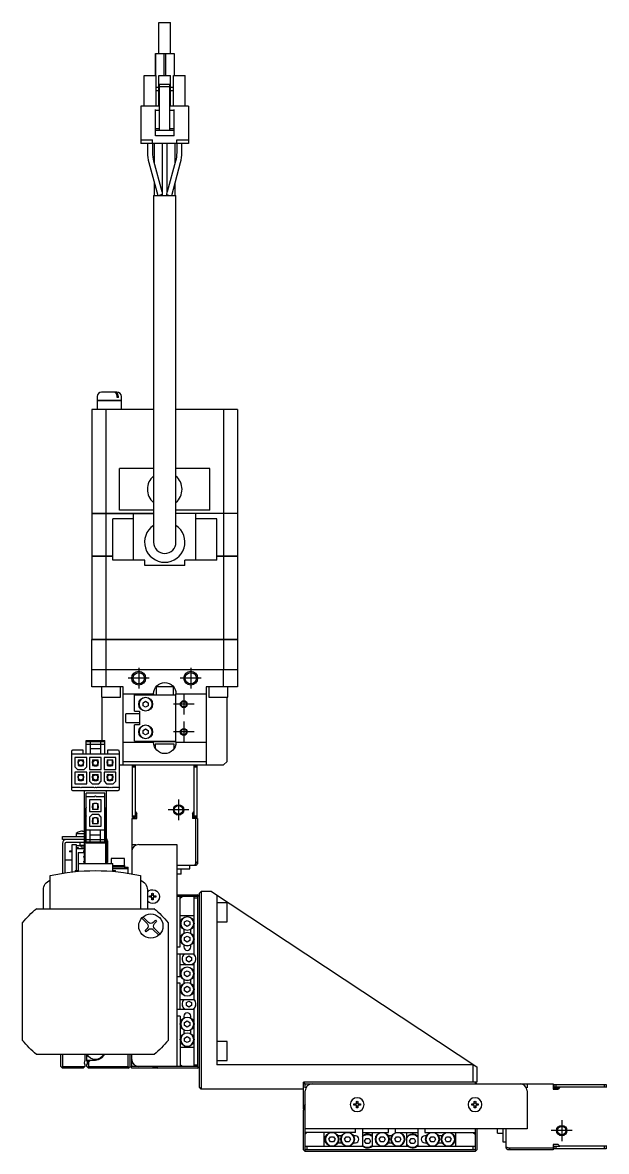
# Model space of a CAD drawing. Extents: x 0 to 1596, y -8 to 1260.
# Drawn here: x 0 to 168.4, y 478.6 to 804.2 of the extents above; entities that cross this region are included whole.
import ezdxf

# ---------------------------------------------------------------- set-up
doc = ezdxf.new("R2010")
doc.units = 0
doc.header["$LTSCALE"] = 0.5
doc.linetypes.add('CENTER', pattern=[50.8, 31.75, -6.35, 6.35, -6.35])
for name, color, linetype in [('MSM_CENTER', 1, 'CENTER'), ('MSM_CONTINUOUS', 7, 'CONTINUOUS'), ('MSM_NARROW', 5, 'CONTINUOUS')]:
    doc.layers.add(name, color=color, linetype=linetype)

msp = doc.modelspace()

# ---------------------------------------------------------------- linework, layer by layer
at = {"layer": 'MSM_CENTER'}
for p, q in [((33.5, 618.07), (33.5, 612.07)), ((48.5, 618.07), (48.5, 612.07)), ((36.5, 615.07), (30.5, 615.07)), ((51.5, 615.07), (45.5, 615.07)), ((46.5, 610.57), (46.5, 604.57)), ((49.5, 607.57), (43.5, 607.57)), ((46.5, 602.57), (46.5, 596.57)), ((49.5, 599.57), (43.5, 599.57)), ((45, 580.07), (45, 574.07)), ((48, 577.07), (42, 577.07)), ((155.5, 487.57), (155.5, 481.57)), ((158.5, 484.57), (152.5, 484.57))]:
    msp.add_line(p, q, dxfattribs=at)
at = {"layer": 'MSM_CONTINUOUS'}
for p, q in [((39.3, 795.27), (39.3, 804.17)), ((39.3, 804.17), (42.7, 804.17)), ((39.3, 795.27), (39.3, 804.17)), ((39.3, 795.27), (39.3, 804.17)), ((42.7, 795.27), (42.7, 804.17)), ((38.3, 794.32), (38.3, 795.27)), ((38.3, 795.27), (43.7, 795.27)), ((38.3, 795.27), (38.3, 788.92)), ((40.75, 795.27), (40.75, 788.92)), ((41.25, 795.27), (41.25, 788.92)), ((43.7, 795.27), (43.7, 788.92)), ((38.3, 794.02), (38.3, 794.32)), ((38.3, 788.92), (38.3, 794.02)), ((38.3, 792.22), (38.3, 792.52)), ((38.3, 792.52), (38.3, 792.34)), ((38.3, 792.34), (38.3, 788.92)), ((38.3, 788.92), (38.3, 792.22)), ((35.1, 788.92), (38.5, 788.92)), ((35.1, 780.02), (35.1, 788.92)), ((38.5, 780.02), (38.5, 788.92)), ((39.3, 788.92), (42.7, 788.92)), ((39.3, 780.02), (39.3, 788.92)), ((42.7, 780.02), (42.7, 788.92)), ((43.5, 780.02), (43.5, 788.92)), ((43.5, 788.92), (46.9, 788.92)), ((46.9, 780.02), (46.9, 788.92)), ((38.5, 785.57), (39.3, 785.57)), ((39.5, 773.02), (39.5, 786.32)), ((42.5, 786.32), (39.5, 786.32)), ((42.5, 785.62), (39.5, 785.62)), ((42.5, 773.02), (42.5, 786.32)), ((42.7, 785.57), (43.5, 785.57)), ((38.5, 784.57), (39.3, 784.57)), ((42.7, 784.57), (43.5, 784.57)), ((34.1, 780.02), (34.1, 769.32)), ((39.5, 780.02), (34.1, 780.02)), ((38.3, 771.52), (38.3, 779.07)), ((39.5, 778.77), (38.3, 778.77)), ((47.9, 780.02), (42.5, 780.02)), ((43.7, 778.77), (42.5, 778.77)), ((43.7, 771.52), (43.7, 779.07)), ((47.9, 780.02), (47.9, 769.32)), ((39.5, 773.52), (38.3, 773.52)), ((43.7, 773.02), (38.3, 773.02)), ((43.7, 773.52), (42.5, 773.52)), ((34.1, 770.32), (37.5, 770.32)), ((47.9, 769.32), (34.1, 769.32)), ((36.05, 769.32), (36.05, 766.69)), ((37.5, 769.32), (37.5, 770.32)), ((37.55, 766.69), (37.55, 769.32)), ((38, 769.32), (38, 763.74)), ((43.7, 771.52), (38.3, 771.52)), ((40.25, 769.32), (40.25, 754.32)), ((41.75, 755.35), (41.75, 769.32)), ((44, 763.74), (44, 769.32)), ((44.45, 769.32), (44.45, 766.69)), ((44.5, 770.32), (47.9, 770.32)), ((44.5, 769.32), (44.5, 770.32)), ((45.95, 766.69), (45.95, 769.32)), ((36.43, 763.8), (38.97, 754.32)), ((40.25, 755.35), (37.88, 764.19)), ((44.12, 764.2), (41.75, 755.35)), ((43.03, 754.32), (45.57, 763.81)), ((38, 757.95), (38, 754.32)), ((44, 754.32), (44, 757.95)), ((37.75, 754.32), (44.25, 754.32)), ((37.75, 754.32), (37.75, 654.32)), ((41.64, 754.45), (41.75, 755.35)), ((41.75, 754.32), (41.75, 754.41)), ((44.25, 654.32), (44.25, 754.32)), ((27.2, 697.57), (22.8, 697.57)), ((21.5, 696.27), (21.5, 695.12)), ((28.5, 695.12), (21.5, 695.12)), ((28.5, 695.07), (21.5, 695.07)), ((21.5, 695.07), (21.5, 692.57)), ((21.55, 695.12), (21.55, 695.07)), ((27.29, 696.07), (27.29, 696.27)), ((27.65, 696.07), (27.29, 696.07)), ((27.65, 696.07), (27.65, 696.27)), ((28.45, 695.07), (28.45, 695.12)), ((28.5, 695.12), (28.5, 696.27)), ((28.5, 692.57), (28.5, 695.07)), ((37.75, 692.57), (20, 692.57)), ((20, 692.57), (20, 662.62)), ((24.03, 692.57), (24.03, 662.62)), ((62, 692.57), (44.25, 692.57)), ((57.97, 692.57), (57.97, 662.62)), ((62, 692.57), (62, 662.62)), ((28, 663.57), (28, 675.57)), ((37.75, 675.57), (28, 675.57)), ((54, 675.57), (44.25, 675.57)), ((54, 663.57), (54, 675.57)), ((20, 662.62), (37.75, 662.62)), ((20, 662.57), (20, 650.32)), ((20, 662.57), (37.75, 662.57)), ((20.05, 662.62), (20.05, 662.57)), ((24.03, 662.57), (24.03, 650.32)), ((24.29, 662.62), (24.29, 662.57)), ((26, 649.07), (26, 661.07)), ((32, 661.07), (26, 661.07)), ((37.75, 663.57), (28, 663.57)), ((32, 649.07), (32, 662.57)), ((54, 663.57), (44.25, 663.57)), ((44.25, 662.62), (62, 662.62)), ((62, 662.57), (44.25, 662.57)), ((50, 649.07), (50, 662.57)), ((56, 661.07), (50, 661.07)), ((56, 649.07), (56, 661.07)), ((57.71, 662.62), (57.71, 662.57)), ((57.97, 662.57), (57.97, 650.32)), ((61.95, 662.62), (61.95, 662.57)), ((62, 662.57), (62, 650.32)), ((20, 650.32), (26, 650.32)), ((20, 650.27), (20, 626.32)), ((20, 650.27), (26, 650.27)), ((20.05, 650.32), (20.05, 650.27)), ((24.03, 650.27), (24.03, 626.32)), ((24.29, 650.32), (24.29, 650.27)), ((35.22, 649.07), (26, 649.07)), ((35.22, 647.57), (35.22, 649.07)), ((56, 649.07), (46.78, 649.07)), ((46.78, 647.57), (46.78, 649.07)), ((56, 650.32), (62, 650.32)), ((56, 650.27), (62, 650.27)), ((57.71, 650.32), (57.71, 650.27)), ((57.97, 650.27), (57.97, 626.32)), ((61.95, 650.32), (61.95, 650.27)), ((62, 650.27), (62, 626.32)), ((46.78, 647.57), (35.22, 647.57)), ((20, 626.32), (62, 626.32)), ((20, 626.27), (62, 626.27)), ((20, 612.57), (20, 626.27)), ((20.05, 626.32), (20.05, 626.27)), ((24.03, 626.27), (24.03, 617.57)), ((24.29, 626.32), (24.29, 626.27)), ((57.71, 626.32), (57.71, 626.27)), ((57.97, 626.27), (57.97, 617.57)), ((61.95, 626.32), (61.95, 626.27)), ((62, 626.27), (62, 612.57)), ((20, 617.57), (62, 617.57)), ((24, 617.57), (24, 612.57)), ((58, 612.57), (58, 617.57)), ((29, 612.57), (20, 612.57)), ((22.75, 612.57), (22.75, 609.57)), ((28.25, 609.57), (28.25, 612.57)), ((29, 590.07), (29, 612.57)), ((43.56, 612.57), (38.44, 612.57)), ((38.5, 612.57), (38.5, 610.27)), ((43.5, 610.27), (43.5, 612.57)), ((53, 612.57), (53, 590.07)), ((62, 612.57), (53, 612.57)), ((53.75, 612.57), (53.75, 609.57)), ((59.25, 609.57), (59.25, 612.57)), ((22.75, 609.57), (28.25, 609.57)), ((23, 597.07), (23, 609.57)), ((29, 610.57), (37.75, 610.57)), ((32.25, 605.57), (32.25, 610.27)), ((32.25, 610.27), (44.25, 610.27)), ((37.75, 610.57), (37.75, 610.27)), ((44.25, 610.57), (53, 610.57)), ((44.25, 596.57), (44.25, 610.57)), ((53.75, 609.57), (59.25, 609.57)), ((59, 591.07), (59, 609.57)), ((34.75, 608), (35.5, 608.44)), ((34.75, 607.14), (34.75, 608)), ((35.5, 606.7), (34.75, 607.14)), ((35.5, 608.44), (36.25, 608)), ((36.25, 607.14), (35.5, 606.7)), ((36.25, 608), (36.25, 607.14)), ((46.11, 606.87), (46.8, 606.87)), ((46.83, 606.84), (46.8, 606.87)), ((29.75, 602.32), (29.75, 604.82)), ((33.75, 604.82), (29.75, 604.82)), ((32.25, 605.57), (33.75, 605.57)), ((33.75, 605.57), (33.75, 601.57)), ((29.75, 602.32), (33.75, 602.32)), ((32.25, 596.87), (32.25, 601.57)), ((33.75, 601.57), (32.25, 601.57)), ((34.75, 600), (35.5, 600.44)), ((34.75, 599.14), (34.75, 600)), ((35.5, 598.7), (34.75, 599.14)), ((35.5, 600.44), (36.25, 600)), ((36.25, 599.14), (35.5, 598.7)), ((36.25, 600), (36.25, 599.14)), ((18.3, 593.27), (18.3, 597.07)), ((18.3, 597.07), (23.7, 597.07)), ((18.3, 596.77), (23.7, 596.77)), ((18.3, 596.07), (23.7, 596.07)), ((19.5, 596.77), (19.5, 593.27)), ((22.5, 596.77), (22.5, 593.27)), ((23.7, 593.27), (23.7, 597.07)), ((29, 596.57), (37.75, 596.57)), ((32.25, 596.87), (44.25, 596.87)), ((37.75, 596.87), (37.75, 596.57)), ((44.25, 596.67), (37.75, 596.67)), ((43.75, 596.07), (38.25, 596.07)), ((38.25, 596.07), (38.25, 594.84)), ((43.75, 594.84), (43.75, 596.07)), ((44.25, 596.57), (53, 596.57)), ((14.1, 593.97), (14.1, 582.97)), ((14.1, 593.27), (27.9, 593.27)), ((17.5, 594.27), (14.4, 594.27)), ((17.5, 593.27), (17.5, 594.27)), ((19.5, 594.77), (22.5, 594.77)), ((24.5, 594.27), (24.5, 593.27)), ((27.6, 594.27), (24.5, 594.27)), ((27.9, 593.97), (27.9, 582.97)), ((18.5, 592.17), (15.1, 592.17)), ((15.1, 592.17), (15.1, 589.52)), ((15.1, 589.52), (15.85, 588.77)), ((15.9, 591.02), (15.9, 590.52)), ((16.05, 591.02), (15.9, 591.02)), ((15.9, 590.52), (16.05, 590.52)), ((16, 591.52), (16, 591.02)), ((16, 591.52), (17.6, 591.52)), ((16, 590.52), (16, 589.87)), ((16, 589.87), (16.33, 589.87)), ((16.05, 591.52), (16.05, 590.14)), ((16.05, 590.14), (16.33, 589.87)), ((16.33, 589.87), (16.43, 589.77)), ((16.43, 589.77), (17.18, 589.77)), ((17.14, 589.77), (16.6, 589.92)), ((17, 591.37), (17.55, 591.21)), ((17.18, 589.77), (17.28, 589.87)), ((17.28, 589.87), (17.55, 590.14)), ((17.28, 589.87), (17.6, 589.87)), ((17.55, 590.14), (17.55, 591.52)), ((17.55, 591.02), (17.7, 591.02)), ((17.55, 590.52), (17.7, 590.52)), ((17.6, 591.02), (17.6, 591.52)), ((17.6, 589.87), (17.6, 590.52)), ((17.7, 590.52), (17.7, 591.02)), ((17.75, 588.77), (18.5, 589.52)), ((18.5, 589.52), (18.5, 592.17)), ((19.3, 592.17), (19.3, 588.77)), ((22.7, 592.17), (19.3, 592.17)), ((20.1, 591.02), (20.1, 590.52)), ((20.25, 591.02), (20.1, 591.02)), ((20.1, 590.52), (20.25, 590.52)), ((20.2, 591.52), (21.8, 591.52)), ((20.2, 591.52), (20.2, 591.02)), ((20.2, 590.52), (20.2, 589.87)), ((20.2, 589.87), (20.52, 589.87)), ((20.25, 591.52), (20.25, 590.14)), ((20.25, 590.14), (20.52, 589.87)), ((20.52, 589.87), (20.62, 589.77)), ((20.62, 589.77), (21.37, 589.77)), ((21.37, 589.77), (21.47, 589.87)), ((21.47, 589.87), (21.75, 590.14)), ((21.47, 589.87), (21.8, 589.87)), ((21.75, 590.14), (21.75, 591.52)), ((21.75, 591.02), (21.9, 591.02)), ((21.75, 590.52), (21.9, 590.52)), ((21.8, 591.02), (21.8, 591.52)), ((21.8, 589.87), (21.8, 590.52)), ((21.9, 590.52), (21.9, 591.02)), ((22.7, 588.77), (22.7, 592.17)), ((23.5, 592.17), (23.5, 588.77)), ((26.9, 592.17), (23.5, 592.17)), ((24.45, 591.02), (24.3, 591.02)), ((24.3, 591.02), (24.3, 590.52)), ((24.3, 590.52), (24.45, 590.52)), ((24.4, 591.52), (26, 591.52)), ((24.4, 591.52), (24.4, 591.02)), ((24.4, 590.52), (24.4, 589.87)), ((24.4, 589.87), (24.73, 589.87)), ((24.45, 591.52), (24.45, 590.14)), ((24.45, 590.14), (24.73, 589.87)), ((24.53, 590.07), (25.87, 590.07)), ((24.73, 589.87), (24.83, 589.77)), ((24.83, 589.77), (25.58, 589.77)), ((25.58, 589.77), (25.95, 590.14)), ((25.68, 589.87), (26, 589.87)), ((25.95, 590.14), (25.95, 591.52)), ((25.95, 591.02), (26.1, 591.02)), ((25.95, 590.52), (26.1, 590.52)), ((26, 591.02), (26, 591.52)), ((26, 589.87), (26, 590.52)), ((26.1, 590.52), (26.1, 591.02)), ((26.9, 588.77), (26.9, 592.17)), ((27.9, 590.07), (58, 590.07)), ((29, 591.07), (53, 591.07)), ((31.7, 574.87), (31.7, 589.87)), ((31.7, 589.87), (32.5, 589.87)), ((32.5, 589.37), (31.7, 589.37)), ((32.5, 590.07), (32.5, 574.87)), ((49.5, 574.87), (49.5, 590.07)), ((49.5, 589.87), (50.3, 589.87)), ((50.3, 589.37), (49.5, 589.37)), ((50.3, 589.87), (50.3, 574.87)), ((58, 590.07), (59, 591.07)), ((15.1, 587.97), (15.1, 584.57)), ((18.5, 587.97), (15.1, 587.97)), ((15.85, 588.77), (17.75, 588.77)), ((15.9, 586.82), (15.9, 586.32)), ((16.05, 586.82), (15.9, 586.82)), ((15.9, 586.32), (16.05, 586.32)), ((16, 587.32), (16, 586.82)), ((16, 587.32), (17.6, 587.32)), ((16, 586.32), (16, 585.67)), ((16.05, 587.32), (16.05, 585.94)), ((16.59, 587.16), (17.11, 587.32)), ((17.55, 585.94), (17.55, 587.32)), ((17.55, 586.82), (17.7, 586.82)), ((17.55, 586.32), (17.7, 586.32)), ((17.6, 586.82), (17.6, 587.32)), ((17.6, 585.67), (17.6, 586.32)), ((17.7, 586.32), (17.7, 586.82)), ((18.5, 584.57), (18.5, 587.97)), ((19.3, 588.77), (22.7, 588.77)), ((19.3, 587.97), (19.3, 585.32)), ((22.7, 587.97), (19.3, 587.97)), ((20.25, 586.82), (20.1, 586.82)), ((20.1, 586.82), (20.1, 586.32)), ((20.1, 586.32), (20.25, 586.32)), ((20.2, 587.32), (21.8, 587.32)), ((20.2, 587.32), (20.2, 586.82)), ((20.2, 586.32), (20.2, 585.67)), ((20.25, 587.32), (20.25, 585.94)), ((20.25, 587.32), (20.25, 587.24)), ((21.75, 585.94), (21.75, 587.32)), ((21.75, 587.32), (21.75, 587.24)), ((21.75, 586.82), (21.9, 586.82)), ((21.75, 586.32), (21.9, 586.32)), ((21.8, 586.82), (21.8, 587.32)), ((21.8, 585.67), (21.8, 586.32)), ((21.9, 586.32), (21.9, 586.82)), ((22.7, 585.32), (22.7, 587.97)), ((23.5, 588.77), (26.9, 588.77)), ((26.9, 587.97), (23.5, 587.97)), ((23.5, 587.97), (23.5, 585.32)), ((24.45, 586.82), (24.3, 586.82)), ((24.3, 586.82), (24.3, 586.32)), ((24.3, 586.32), (24.45, 586.32)), ((24.4, 587.32), (26, 587.32)), ((24.4, 587.32), (24.4, 586.82)), ((24.4, 586.32), (24.4, 585.67)), ((24.45, 587.32), (24.45, 585.94)), ((25.41, 587.16), (24.89, 587.32)), ((25.95, 585.94), (25.95, 587.32)), ((25.95, 586.82), (26.1, 586.82)), ((25.95, 586.32), (26.1, 586.32)), ((26, 586.82), (26, 587.32)), ((26, 585.67), (26, 586.32)), ((26.1, 586.32), (26.1, 586.82)), ((26.9, 585.32), (26.9, 587.97)), ((14.1, 583.67), (16.55, 583.67)), ((15.1, 584.57), (18.5, 584.57)), ((16, 585.67), (16.33, 585.67)), ((16.05, 585.94), (16.33, 585.67)), ((16.33, 585.67), (16.43, 585.57)), ((16.43, 585.57), (17.18, 585.57)), ((17.46, 585.86), (17.01, 585.73)), ((17.05, 583.67), (20.48, 583.67)), ((17.18, 585.57), (17.28, 585.67)), ((17.28, 585.67), (17.55, 585.94)), ((17.28, 585.67), (17.6, 585.67)), ((19.3, 585.32), (20.05, 584.57)), ((20.05, 584.57), (21.95, 584.57)), ((20.2, 585.67), (20.52, 585.67)), ((20.25, 585.94), (20.62, 585.57)), ((20.62, 585.57), (21.37, 585.57)), ((20.98, 583.67), (21.03, 583.67)), ((21.37, 585.57), (21.47, 585.67)), ((21.47, 585.67), (21.75, 585.94)), ((21.47, 585.67), (21.8, 585.67)), ((21.53, 583.67), (24.4, 583.67)), ((21.95, 584.57), (22.7, 585.32)), ((23.5, 585.32), (24.25, 584.57)), ((24.25, 584.57), (26.15, 584.57)), ((24.4, 585.67), (24.73, 585.67)), ((24.45, 585.94), (24.73, 585.67)), ((24.54, 585.86), (24.99, 585.73)), ((24.73, 585.67), (24.83, 585.57)), ((24.83, 585.57), (25.58, 585.57)), ((24.9, 583.67), (24.95, 583.67)), ((25.45, 583.67), (25.5, 583.67)), ((25.58, 585.57), (25.68, 585.67)), ((25.68, 585.67), (25.95, 585.94)), ((25.68, 585.67), (26, 585.67)), ((26, 583.67), (27.9, 583.67)), ((26.15, 584.57), (26.9, 585.32)), ((14.4, 582.67), (27.6, 582.67)), ((17.75, 582.67), (17.75, 561.57)), ((18.3, 567.47), (18.3, 581.87)), ((23.7, 581.87), (18.3, 581.87)), ((20.75, 580.87), (18.3, 580.87)), ((22.7, 579.97), (19.3, 579.97)), ((19.3, 579.97), (19.3, 576.57)), ((23.7, 580.87), (21.25, 580.87)), ((22.7, 576.57), (22.7, 579.97)), ((23.7, 567.47), (23.7, 581.87)), ((24.25, 561.57), (24.25, 582.67)), ((18, 576.57), (18, 561.57)), ((19.3, 576.57), (22.7, 576.57)), ((20.25, 578.22), (20.1, 578.22)), ((20.1, 578.22), (20.1, 577.72)), ((20.1, 577.72), (20.25, 577.72)), ((20.52, 578.87), (20.2, 578.87)), ((20.2, 578.87), (20.2, 578.22)), ((20.2, 577.72), (20.2, 577.22)), ((21.8, 577.22), (20.2, 577.22)), ((20.62, 578.97), (20.25, 578.59)), ((20.25, 578.59), (20.25, 577.22)), ((21.37, 578.97), (20.62, 578.97)), ((21.75, 578.59), (21.37, 578.97)), ((21.8, 578.87), (21.47, 578.87)), ((21.75, 577.22), (21.75, 578.59)), ((21.9, 578.22), (21.75, 578.22)), ((21.9, 577.72), (21.75, 577.72)), ((21.8, 578.22), (21.8, 578.87)), ((21.8, 577.22), (21.8, 577.72)), ((21.9, 577.72), (21.9, 578.22)), ((24, 561.57), (24, 576.57)), ((32.5, 576.57), (33, 576.07)), ((32.75, 576.32), (32.75, 574.57)), ((49, 576.07), (49.5, 576.57)), ((20.05, 575.77), (19.3, 575.02)), ((19.3, 575.02), (19.3, 572.37)), ((21.95, 575.77), (20.05, 575.77)), ((20.25, 574.02), (20.1, 574.02)), ((20.1, 574.02), (20.1, 573.52)), ((20.1, 573.52), (20.25, 573.52)), ((20.52, 574.67), (20.2, 574.67)), ((20.2, 574.67), (20.2, 574.02)), ((20.2, 573.52), (20.2, 573.02)), ((20.62, 574.77), (20.25, 574.39)), ((20.25, 574.39), (20.25, 573.02)), ((21.37, 574.77), (20.62, 574.77)), ((21.75, 574.39), (21.37, 574.77)), ((21.8, 574.67), (21.47, 574.67)), ((21.75, 573.02), (21.75, 574.39)), ((21.9, 574.02), (21.75, 574.02)), ((21.9, 573.52), (21.75, 573.52)), ((21.8, 574.02), (21.8, 574.67)), ((21.8, 573.02), (21.8, 573.52)), ((21.9, 573.52), (21.9, 574.02)), ((22.7, 575.02), (21.95, 575.77)), ((22.7, 572.37), (22.7, 575.02)), ((31.5, 574.57), (31.5, 558.64)), ((31.5, 574.57), (33, 574.57)), ((31.7, 575.37), (32.5, 575.37)), ((32.5, 574.87), (31.7, 574.87)), ((33, 574.57), (33, 576.07)), ((49, 576.07), (49, 574.57)), ((50.5, 574.57), (49, 574.57)), ((49.5, 575.37), (50.3, 575.37)), ((50.3, 574.87), (49.5, 574.87)), ((50, 561.68), (50, 574.57)), ((50.5, 574.57), (50.5, 561.57)), ((15.5, 570.27), (17.75, 570.27)), ((15.5, 570.27), (15.5, 569.37)), ((16.61, 570.84), (16.61, 570.84)), ((17.32, 570.84), (17.32, 570.96)), ((17.68, 570.96), (17.68, 570.84)), ((23.7, 571.27), (18.3, 571.27)), ((19.3, 572.37), (22.7, 572.37)), ((19.5, 567.77), (19.5, 571.27)), ((21.8, 573.02), (20.2, 573.02)), ((22.5, 567.77), (22.5, 571.27)), ((11.5, 568.57), (11.5, 569.37)), ((11.5, 569.37), (17.75, 569.37)), ((17.75, 568.57), (11.5, 568.57)), ((11.5, 567.37), (11.5, 558.81)), ((12.3, 558.93), (12.3, 567.37)), ((12.7, 567.77), (17.75, 567.77)), ((14.3, 559.19), (14.3, 567.07)), ((14.3, 567.07), (15.5, 567.07)), ((15.5, 567.07), (15.5, 559.57)), ((15.5, 566.82), (16.55, 566.82)), ((16.5, 567.77), (16.5, 566.87)), ((16.5, 566.87), (17.75, 566.87)), ((16.5, 566.87), (16.7, 566.67)), ((16.7, 566.67), (17, 566.37)), ((23.7, 568.47), (18.3, 568.47)), ((23.7, 567.77), (18.3, 567.77)), ((23.7, 567.47), (18.3, 567.47)), ((22.5, 569.77), (19.5, 569.77)), ((24.5, 568.17), (24.5, 561.87)), ((31.5, 567.07), (32.7, 567.07)), ((33.5, 567.07), (44.5, 567.07)), ((44.5, 567.07), (44.5, 503.07)), ((14.3, 565.19), (13.5, 565.19)), ((13.5, 565.19), (13.5, 564.94)), ((14.3, 564.94), (13.5, 564.94)), ((15.5, 566.27), (16.05, 566.27)), ((17.75, 565.82), (15.5, 565.82)), ((16, 564.82), (17.65, 564.82)), ((16, 564.82), (16, 559.36)), ((16.05, 566.27), (16.05, 565.82)), ((17.75, 566.37), (17, 566.37)), ((17.65, 565.32), (17.75, 565.32)), ((17.65, 564.82), (17.65, 565.32)), ((14.3, 562.57), (12.3, 562.57)), ((16, 561.57), (26, 561.57)), ((24.5, 561.87), (24.25, 561.87)), ((29.4, 563.07), (25.6, 563.07)), ((25.6, 563.07), (25.6, 561.57)), ((26, 559.36), (26, 561.57)), ((26, 561.07), (29.5, 561.07)), ((29.5, 560.57), (26, 560.57)), ((30.5, 560.07), (26, 560.07)), ((29.4, 561.07), (29.4, 563.07)), ((29.5, 560.07), (29.5, 561.07)), ((29.5, 560.57), (30.5, 560.57)), ((30.5, 558.81), (30.5, 560.57)), ((50, 561.07), (44.5, 561.07)), ((44.5, 560.07), (48.25, 560.07)), ((45.75, 558.57), (45.75, 560.07)), ((48.25, 560.07), (48.25, 561.07)), ((49.69, 561.07), (50, 561.68)), ((50, 561.68), (50.5, 562.18)), ((50.5, 561.57), (50, 561.07)), ((8, 548.57), (8, 558.14)), ((15.18, 559.57), (16, 559.57)), ((15.18, 559.57), (15.18, 559.28)), ((26, 559.57), (26.82, 559.57)), ((26.82, 559.28), (26.82, 559.57)), ((34, 558.14), (34, 548.57)), ((45.75, 558.57), (44.5, 558.57)), ((6, 548.57), (6, 553.99)), ((36, 553.99), (36, 548.57)), ((51, 553.07), (51.5, 553.57)), ((51.5, 553.57), (51.5, 496.57)), ((54.5, 553.57), (51.5, 553.57)), ((54.5, 553.57), (131, 502.94)), ((36.57, 552.27), (37.3, 552.27)), ((37.3, 551.87), (36.57, 551.87)), ((37.3, 552.27), (37.3, 553)), ((37.3, 551.14), (37.3, 551.87)), ((37.7, 553), (37.7, 552.27)), ((37.7, 552.27), (38.43, 552.27)), ((37.7, 551.87), (37.7, 551.14)), ((38.43, 551.87), (37.7, 551.87)), ((44.5, 552.57), (50.5, 552.57)), ((50.5, 552.07), (44.5, 552.07)), ((45.5, 551.57), (46, 552.07)), ((45.5, 537.57), (45.5, 552.07)), ((49.5, 535.39), (49.5, 552.07)), ((50.5, 551.57), (49.5, 551.57)), ((51, 552.07), (50.5, 552.57)), ((50.5, 552.07), (50.75, 552.32)), ((50.5, 552.07), (50.5, 503.07)), ((51, 497.07), (51, 553.07)), ((56, 552.58), (56, 503.57)), ((59, 550.32), (56, 550.32)), ((59, 544.82), (59, 550.32)), ((4, 548.57), (3.87, 548.44)), ((4.03, 548.57), (37.97, 548.57)), ((38.13, 548.44), (38, 548.57)), ((0.13, 544.7), (0, 544.57)), ((0, 510.6), (0, 544.54)), ((35.94, 544.28), (34.35, 545.86)), ((34.71, 546.22), (36.29, 544.63)), ((37.71, 544.63), (38.31, 545.23)), ((38.66, 544.88), (38.06, 544.28)), ((38.31, 545.23), (38.66, 544.88)), ((42, 544.57), (41.87, 544.7)), ((42, 544.54), (42, 510.6)), ((49.5, 546.57), (45.5, 546.57)), ((46.75, 544.75), (47.5, 545.19)), ((46.75, 543.89), (46.75, 544.75)), ((47.5, 543.45), (46.75, 543.89)), ((47.5, 545.19), (48.25, 544.75)), ((48.25, 543.89), (47.5, 543.45)), ((48.25, 544.75), (48.25, 543.89)), ((56, 544.82), (59, 544.82)), ((35.34, 542.26), (35.94, 542.86)), ((35.69, 541.91), (35.34, 542.26)), ((36.29, 542.51), (35.69, 541.91)), ((39.29, 540.92), (37.71, 542.51)), ((38.06, 542.86), (39.65, 541.28)), ((46.5, 542.59), (46.5, 541.55)), ((46.75, 540.25), (47.5, 540.69)), ((47.5, 540.69), (48.25, 540.25)), ((48.5, 541.55), (48.5, 542.59)), ((44.5, 537.57), (45.5, 537.57)), ((46.5, 538.09), (46.5, 537.57)), ((46.75, 539.39), (46.75, 540.25)), ((47.5, 538.95), (46.75, 539.39)), ((48.25, 539.39), (47.5, 538.95)), ((48.25, 540.25), (48.25, 539.39)), ((48.5, 537.57), (48.5, 538.09)), ((44.5, 535.57), (49.5, 535.57)), ((45.5, 529.07), (45.5, 535.57)), ((47.25, 534.5), (48, 534.94)), ((47.25, 533.64), (47.25, 534.5)), ((48, 534.94), (48.75, 534.5)), ((48.75, 534.5), (48.75, 533.64)), ((49.5, 532.37), (45.5, 532.37)), ((48, 533.2), (47.25, 533.64)), ((48.75, 533.64), (48, 533.2)), ((49.5, 522.37), (49.5, 532.75)), ((44.5, 529.07), (45.5, 529.07)), ((46.5, 528.09), (46.5, 527.05)), ((46.75, 530.25), (47.5, 530.69)), ((46.75, 529.39), (46.75, 530.25)), ((47.5, 528.95), (46.75, 529.39)), ((47.5, 530.69), (48.25, 530.25)), ((48.25, 529.39), (47.5, 528.95)), ((48.25, 530.25), (48.25, 529.39)), ((48.5, 527.05), (48.5, 528.09)), ((45.5, 527.07), (44.5, 527.07)), ((45.5, 519.57), (45.5, 527.07)), ((46.75, 525.75), (47.5, 526.19)), ((46.75, 524.89), (46.75, 525.75)), ((47.5, 524.45), (46.75, 524.89)), ((47.5, 526.19), (48.25, 525.75)), ((48.25, 524.89), (47.5, 524.45)), ((48.25, 525.75), (48.25, 524.89)), ((45.5, 522.37), (49.5, 522.37)), ((47.25, 521.5), (48, 521.94)), ((47.25, 520.64), (47.25, 521.5)), ((48, 521.94), (48.75, 521.5)), ((48.75, 521.5), (48.75, 520.64)), ((44.5, 519.57), (49.5, 519.57)), ((48, 520.2), (47.25, 520.64)), ((48.75, 520.64), (48, 520.2)), ((49.5, 503.07), (49.5, 519.75)), ((45.5, 517.57), (44.5, 517.57)), ((45.5, 517.57), (45.5, 503.07)), ((46.5, 517.57), (46.5, 517.05)), ((46.75, 515.75), (47.5, 516.19)), ((46.75, 514.89), (46.75, 515.75)), ((47.5, 514.45), (46.75, 514.89)), ((47.5, 516.19), (48.25, 515.75)), ((48.25, 514.89), (47.5, 514.45)), ((48.25, 515.75), (48.25, 514.89)), ((48.5, 517.05), (48.5, 517.57)), ((46.5, 513.59), (46.5, 512.55)), ((46.75, 511.25), (47.5, 511.69)), ((46.75, 510.39), (46.75, 511.25)), ((47.5, 511.69), (48.25, 511.25)), ((48.25, 511.25), (48.25, 510.39)), ((48.5, 512.55), (48.5, 513.59)), ((0, 510.57), (0.13, 510.44)), ((41.87, 510.44), (42, 510.57)), ((49.5, 508.57), (45.5, 508.57)), ((47.5, 509.95), (46.75, 510.39)), ((48.25, 510.39), (47.5, 509.95)), ((59, 510.32), (56, 510.32)), ((59, 504.82), (59, 510.32)), ((3.87, 506.7), (4, 506.57)), ((37.97, 506.57), (4.03, 506.57)), ((11, 503.07), (11, 506.57)), ((11.5, 506.57), (11.5, 503.07)), ((18, 506.57), (18, 504.83)), ((18.5, 504.83), (18.5, 506.57)), ((18.5, 504.87), (21, 504.87)), ((18.58, 504.87), (19, 504.27)), ((19, 504.27), (19.6, 504.87)), ((30.5, 503.07), (30.5, 506.57)), ((31, 503.07), (31, 506.57)), ((31.5, 503.07), (31.5, 506.57)), ((38, 506.57), (38.13, 506.7)), ((56, 504.82), (59, 504.82)), ((11.5, 502.57), (11, 503.07)), ((11.5, 503.07), (11.25, 502.82)), ((11.5, 503.07), (18, 503.07)), ((17.5, 502.57), (11.5, 502.57)), ((18, 503.07), (17.5, 502.57)), ((18, 503.51), (18, 503.07)), ((18.5, 503.07), (18.5, 503.51)), ((19, 502.57), (18.5, 503.07)), ((19, 503.07), (18.75, 502.82)), ((19, 504.27), (19, 503.07)), ((19, 503.07), (30.5, 503.07)), ((30.5, 502.57), (19, 502.57)), ((30.75, 502.82), (30.5, 503.07)), ((30.5, 502.57), (30.75, 502.82)), ((31, 503.07), (30.75, 502.82)), ((31, 503.07), (31.5, 502.57)), ((31.25, 502.82), (31.5, 503.07)), ((50.5, 503.07), (31.5, 503.07)), ((38.7, 502.57), (31.5, 502.57)), ((37.5, 503.07), (38, 502.57)), ((38, 503.07), (38, 502.57)), ((38.2, 502.57), (38.2, 503.07)), ((38.4, 503.07), (38.4, 502.97)), ((38.5, 503.07), (38.75, 502.82)), ((38.8, 502.67), (38.7, 502.57)), ((38.9, 502.67), (38.7, 502.67)), ((39, 503.07), (38.75, 502.82)), ((38.75, 502.82), (39, 502.57)), ((50.5, 502.57), (39, 502.57)), ((46, 503.07), (45.5, 503.57)), ((49.5, 503.57), (50.5, 503.57)), ((50.5, 502.57), (51, 503.07)), ((50.75, 502.82), (50.5, 503.07)), ((130.04, 503.57), (56, 503.57)), ((130, 498.57), (130, 503.57)), ((131, 502.94), (131, 498.57)), ((81, 490.87), (81, 498.57)), ((131, 498.57), (81, 498.57)), ((81.25, 498.32), (81, 498.07)), ((81.5, 498.57), (81.25, 498.32)), ((81.25, 498.32), (81.5, 498.07)), ((131, 498.07), (130.5, 498.57)), ((130.5, 498.07), (130.75, 498.32)), ((51.5, 496.57), (51, 497.07)), ((81, 496.57), (51.5, 496.57)), ((81.5, 498.07), (153, 498.07)), ((81.5, 496.87), (81.5, 498.07)), ((81.5, 479.07), (81.5, 496.07)), ((145.5, 498.07), (145.5, 496.87)), ((145.5, 496.07), (145.5, 485.07)), ((153, 498.07), (153, 496.57)), ((154.75, 496.82), (153, 496.82)), ((153, 496.57), (154.5, 496.57)), ((153.3, 497.07), (153.3, 497.87)), ((153.3, 497.87), (168.3, 497.87)), ((168.5, 497.07), (153.3, 497.07)), ((153.8, 497.87), (153.8, 497.07)), ((155, 497.07), (154.5, 496.57)), ((167.8, 497.07), (167.8, 497.87)), ((168.3, 497.87), (168.3, 497.07)), ((81.5, 492.07), (81, 491.57)), ((95.57, 492.27), (96.3, 492.27)), ((96.3, 491.87), (95.57, 491.87)), ((96.3, 492.27), (96.3, 493)), ((96.3, 491.14), (96.3, 491.87)), ((96.7, 493), (96.7, 492.27)), ((96.7, 492.27), (97.43, 492.27)), ((96.7, 491.87), (96.7, 491.14)), ((97.43, 491.87), (96.7, 491.87)), ((129.57, 492.27), (130.3, 492.27)), ((130.3, 491.87), (129.57, 491.87)), ((130.3, 492.27), (130.3, 493)), ((130.3, 491.14), (130.3, 491.87)), ((130.7, 493), (130.7, 492.27)), ((130.7, 492.27), (131.43, 492.27)), ((130.7, 491.87), (130.7, 491.14)), ((131.43, 491.87), (130.7, 491.87)), ((81.5, 491.57), (81, 491.57)), ((81, 491.37), (81.5, 491.37)), ((81.1, 490.77), (81, 490.87)), ((81.25, 490.82), (81, 490.57)), ((81, 479.07), (81, 490.57)), ((81.1, 490.67), (81.1, 490.87)), ((81.5, 491.07), (81.25, 490.82)), ((81.5, 490.57), (81.25, 490.82)), ((81.5, 491.17), (81.4, 491.17)), ((145.5, 485.07), (81.5, 485.07)), ((81.5, 483.57), (82, 484.07)), ((96, 484.07), (81.5, 484.07)), ((87, 480.07), (87, 484.07)), ((88.38, 482.07), (88.82, 482.82)), ((88.82, 481.32), (88.38, 482.07)), ((88.82, 482.82), (89.68, 482.82)), ((89.68, 482.82), (90.12, 482.07)), ((90.12, 482.07), (89.68, 481.32)), ((92.02, 483.07), (90.98, 483.07)), ((92.88, 482.07), (93.32, 482.82)), ((93.32, 481.32), (92.88, 482.07)), ((93.32, 482.82), (94.18, 482.82)), ((94.18, 482.82), (94.62, 482.07)), ((94.62, 482.07), (94.18, 481.32)), ((96, 483.07), (95.48, 483.07)), ((96, 484.07), (96, 485.07)), ((98, 485.07), (98, 480.07)), ((98, 484.07), (105.5, 484.07)), ((98.63, 481.57), (99.07, 482.32)), ((99.07, 482.32), (99.93, 482.32)), ((99.93, 482.32), (100.37, 481.57)), ((100.8, 484.07), (100.8, 480.07)), ((102.88, 482.07), (103.32, 482.82)), ((103.32, 481.32), (102.88, 482.07)), ((103.32, 482.82), (104.18, 482.82)), ((104.18, 482.82), (104.62, 482.07)), ((104.62, 482.07), (104.18, 481.32)), ((106.52, 483.07), (105.48, 483.07)), ((105.5, 484.07), (105.5, 485.07)), ((107.38, 482.07), (107.82, 482.82)), ((107.82, 481.32), (107.38, 482.07)), ((107.5, 485.07), (107.5, 484.07)), ((107.5, 484.07), (114, 484.07)), ((107.82, 482.82), (108.68, 482.82)), ((108.68, 482.82), (109.12, 482.07)), ((109.12, 482.07), (108.68, 481.32)), ((110.8, 480.07), (110.8, 484.07)), ((111.63, 481.57), (112.07, 482.32)), ((112.07, 482.32), (112.93, 482.32)), ((112.93, 482.32), (113.37, 481.57)), ((114, 485.07), (114, 480.07)), ((116, 485.07), (116, 484.07)), ((116, 484.07), (130.5, 484.07)), ((116.52, 483.07), (116, 483.07)), ((117.38, 482.07), (117.82, 482.82)), ((117.82, 481.32), (117.38, 482.07)), ((117.82, 482.82), (118.68, 482.82)), ((118.68, 482.82), (119.12, 482.07)), ((119.12, 482.07), (118.68, 481.32)), ((121.02, 483.07), (119.98, 483.07)), ((121.88, 482.07), (122.32, 482.82)), ((122.32, 481.32), (121.88, 482.07)), ((122.32, 482.82), (123.18, 482.82)), ((123.18, 482.82), (123.62, 482.07)), ((123.62, 482.07), (123.18, 481.32)), ((125, 480.07), (125, 484.07)), ((130, 484.07), (130.5, 483.57)), ((130.5, 485.07), (130.5, 479.07)), ((131, 485.07), (131, 479.07)), ((137, 483.82), (137, 485.07)), ((137, 483.82), (138.5, 483.82)), ((138.5, 485.07), (138.5, 481.32)), ((139.5, 479.57), (139.5, 485.07)), ((81, 479.07), (81.25, 478.82)), ((81.25, 478.82), (81.5, 479.07)), ((81.25, 478.82), (81.5, 478.57)), ((81.5, 480.07), (98.18, 480.07)), ((130.5, 479.07), (81.5, 479.07)), ((82, 480.07), (82, 479.07)), ((89.68, 481.32), (88.82, 481.32)), ((90.98, 481.07), (92.02, 481.07)), ((94.18, 481.32), (93.32, 481.32)), ((95.48, 481.07), (96, 481.07)), ((99.07, 480.82), (98.63, 481.57)), ((99.93, 480.82), (99.07, 480.82)), ((100.37, 481.57), (99.93, 480.82)), ((100.8, 480.07), (111.18, 480.07)), ((104.18, 481.32), (103.32, 481.32)), ((105.48, 481.07), (106.52, 481.07)), ((108.68, 481.32), (107.82, 481.32)), ((112.07, 480.82), (111.63, 481.57)), ((112.93, 480.82), (112.07, 480.82)), ((113.37, 481.57), (112.93, 480.82)), ((113.82, 480.07), (130.5, 480.07)), ((116, 481.07), (116.52, 481.07)), ((118.68, 481.32), (117.82, 481.32)), ((119.98, 481.07), (121.02, 481.07)), ((123.18, 481.32), (122.32, 481.32)), ((130, 479.07), (130, 480.07)), ((130.5, 479.07), (130.75, 478.82)), ((130.5, 478.57), (131, 479.07)), ((138.5, 481.32), (139.5, 481.32)), ((139.5, 479.88), (140.11, 479.57)), ((140, 479.07), (139.5, 479.57)), ((153, 479.07), (140, 479.07)), ((140.11, 479.57), (153, 479.57)), ((140.11, 479.57), (140.61, 479.07)), ((154.5, 480.57), (153, 480.57)), ((153, 480.57), (153, 479.07)), ((153.3, 479.27), (153.3, 480.07)), ((153.3, 480.07), (155, 480.07)), ((168.3, 479.27), (153.3, 479.27)), ((153.8, 480.07), (153.8, 479.27)), ((154.5, 480.57), (155, 480.07)), ((168.5, 480.07), (155, 480.07)), ((167.8, 479.27), (167.8, 480.07)), ((168.3, 480.07), (168.3, 479.27)), ((130.5, 478.57), (81.5, 478.57))]:
    msp.add_line(p, q, dxfattribs=at)
for points in [[(40.25, 754.5, 0), (40.25, 754.5, 0), (40.24, 754.49, 0), (40.24, 754.49, 0), (40.23, 754.49, 0), (40.23, 754.49, 0), (40.22, 754.49, 0), (40.22, 754.49, 0), (40.21, 754.49, 0), (40.21, 754.49, 0), (40.2, 754.49, 0), (40.2, 754.49, 0), (40.2, 754.49, 0), (40.19, 754.48, 0), (40.19, 754.48, 0), (40.18, 754.48, 0), (40.18, 754.48, 0), (40.17, 754.48, 0), (40.17, 754.48, 0), (40.16, 754.48, 0), (40.16, 754.48, 0), (40.15, 754.48, 0), (40.15, 754.48, 0), (40.14, 754.47, 0), (40.14, 754.47, 0), (40.13, 754.47, 0), (40.13, 754.47, 0), (40.12, 754.47, 0), (40.12, 754.47, 0), (40.11, 754.47, 0), (40.11, 754.47, 0), (40.1, 754.47, 0), (40.1, 754.46, 0), (40.09, 754.46, 0), (40.08, 754.46, 0), (40.08, 754.46, 0), (40.07, 754.46, 0), (40.07, 754.46, 0), (40.06, 754.46, 0), (40.06, 754.46, 0), (40.05, 754.45, 0), (40.05, 754.45, 0), (40.04, 754.45, 0), (40.04, 754.45, 0), (40.03, 754.45, 0), (40.02, 754.45, 0), (40.02, 754.45, 0), (40.01, 754.45, 0), (40.01, 754.44, 0), (40, 754.44, 0), (40, 754.44, 0), (39.99, 754.44, 0), (39.99, 754.44, 0), (39.98, 754.44, 0), (39.97, 754.44, 0), (39.97, 754.43, 0), (39.96, 754.43, 0), (39.96, 754.43, 0), (39.95, 754.43, 0), (39.95, 754.43, 0), (39.94, 754.43, 0), (39.93, 754.43, 0), (39.93, 754.42, 0), (39.92, 754.42, 0), (39.92, 754.42, 0), (39.91, 754.42, 0), (39.9, 754.42, 0), (39.9, 754.42, 0), (39.89, 754.42, 0), (39.89, 754.41, 0), (39.88, 754.41, 0), (39.88, 754.41, 0), (39.87, 754.41, 0), (39.86, 754.41, 0), (39.86, 754.41, 0), (39.85, 754.41, 0), (39.85, 754.4, 0), (39.84, 754.4, 0), (39.83, 754.4, 0), (39.83, 754.4, 0), (39.82, 754.4, 0), (39.82, 754.4, 0), (39.81, 754.39, 0), (39.8, 754.39, 0), (39.8, 754.39, 0), (39.79, 754.39, 0), (39.79, 754.39, 0), (39.78, 754.39, 0), (39.77, 754.38, 0), (39.77, 754.38, 0), (39.76, 754.38, 0), (39.76, 754.38, 0), (39.75, 754.38, 0), (39.74, 754.38, 0), (39.74, 754.38, 0), (39.73, 754.37, 0), (39.73, 754.37, 0), (39.72, 754.37, 0), (39.71, 754.37, 0), (39.71, 754.37, 0), (39.7, 754.37, 0), (39.7, 754.37, 0), (39.69, 754.36, 0), (39.68, 754.36, 0), (39.68, 754.36, 0), (39.67, 754.36, 0), (39.67, 754.36, 0), (39.66, 754.36, 0), (39.65, 754.35, 0), (39.65, 754.35, 0), (39.64, 754.35, 0), (39.64, 754.35, 0), (39.63, 754.35, 0), (39.62, 754.35, 0), (39.62, 754.34, 0), (39.61, 754.34, 0), (39.61, 754.34, 0), (39.6, 754.34, 0), (39.59, 754.34, 0), (39.59, 754.34, 0), (39.58, 754.33, 0), (39.58, 754.33, 0), (39.57, 754.33, 0), (39.57, 754.33, 0), (39.56, 754.33, 0), (39.55, 754.33, 0), (39.55, 754.32, 0), (39.54, 754.32, 0), (39.54, 754.32, 0)], [(39.96, 754.32, 0), (39.97, 754.32, 0), (39.97, 754.32, 0), (39.97, 754.32, 0), (39.97, 754.32, 0), (39.98, 754.32, 0), (39.98, 754.32, 0), (39.98, 754.33, 0), (39.98, 754.33, 0), (39.99, 754.33, 0), (39.99, 754.33, 0), (39.99, 754.33, 0), (39.99, 754.33, 0), (40, 754.33, 0), (40, 754.33, 0), (40, 754.33, 0), (40, 754.33, 0), (40.01, 754.33, 0), (40.01, 754.33, 0), (40.01, 754.33, 0), (40.01, 754.33, 0), (40.02, 754.34, 0), (40.02, 754.34, 0), (40.02, 754.34, 0), (40.02, 754.34, 0), (40.02, 754.34, 0), (40.03, 754.34, 0), (40.03, 754.34, 0), (40.03, 754.34, 0), (40.03, 754.34, 0), (40.04, 754.34, 0), (40.04, 754.34, 0), (40.04, 754.34, 0), (40.04, 754.34, 0), (40.05, 754.34, 0), (40.05, 754.35, 0), (40.05, 754.35, 0), (40.05, 754.35, 0), (40.06, 754.35, 0), (40.06, 754.35, 0), (40.06, 754.35, 0), (40.06, 754.35, 0), (40.07, 754.35, 0), (40.07, 754.35, 0), (40.07, 754.35, 0), (40.07, 754.35, 0), (40.08, 754.35, 0), (40.08, 754.35, 0), (40.08, 754.36, 0), (40.08, 754.36, 0), (40.08, 754.36, 0), (40.09, 754.36, 0), (40.09, 754.36, 0), (40.09, 754.36, 0), (40.09, 754.36, 0), (40.1, 754.36, 0), (40.1, 754.36, 0), (40.1, 754.36, 0), (40.1, 754.36, 0), (40.1, 754.36, 0), (40.11, 754.36, 0), (40.11, 754.36, 0), (40.11, 754.37, 0), (40.11, 754.37, 0), (40.12, 754.37, 0), (40.12, 754.37, 0), (40.12, 754.37, 0), (40.12, 754.37, 0), (40.13, 754.37, 0), (40.13, 754.37, 0), (40.13, 754.37, 0), (40.13, 754.37, 0), (40.13, 754.37, 0), (40.14, 754.37, 0), (40.14, 754.37, 0), (40.14, 754.37, 0), (40.14, 754.38, 0), (40.15, 754.38, 0), (40.15, 754.38, 0), (40.15, 754.38, 0), (40.15, 754.38, 0), (40.15, 754.38, 0), (40.16, 754.38, 0), (40.16, 754.38, 0), (40.16, 754.38, 0), (40.16, 754.38, 0), (40.16, 754.38, 0), (40.17, 754.38, 0), (40.17, 754.38, 0), (40.17, 754.38, 0), (40.17, 754.38, 0), (40.18, 754.38, 0), (40.18, 754.39, 0), (40.18, 754.39, 0), (40.18, 754.39, 0), (40.18, 754.39, 0), (40.19, 754.39, 0), (40.19, 754.39, 0), (40.19, 754.39, 0), (40.19, 754.39, 0), (40.19, 754.39, 0), (40.2, 754.39, 0), (40.2, 754.39, 0), (40.2, 754.39, 0), (40.2, 754.39, 0), (40.2, 754.39, 0), (40.21, 754.39, 0), (40.21, 754.4, 0), (40.21, 754.4, 0), (40.21, 754.4, 0), (40.21, 754.4, 0), (40.22, 754.4, 0), (40.22, 754.4, 0), (40.22, 754.4, 0), (40.22, 754.4, 0), (40.22, 754.4, 0), (40.23, 754.4, 0), (40.23, 754.4, 0), (40.23, 754.4, 0), (40.23, 754.4, 0), (40.23, 754.4, 0), (40.24, 754.4, 0), (40.24, 754.41, 0), (40.24, 754.41, 0), (40.24, 754.41, 0), (40.24, 754.41, 0), (40.25, 754.41, 0), (40.25, 754.41, 0), (40.25, 754.41, 0)], [(42.05, 754.32, 0), (42.04, 754.32, 0), (42.04, 754.32, 0), (42.04, 754.32, 0), (42.03, 754.32, 0), (42.03, 754.33, 0), (42.02, 754.33, 0), (42.02, 754.33, 0), (42.02, 754.33, 0), (42.01, 754.33, 0), (42.01, 754.33, 0), (42, 754.33, 0), (42, 754.33, 0), (42, 754.34, 0), (41.99, 754.34, 0), (41.99, 754.34, 0), (41.99, 754.34, 0), (41.98, 754.34, 0), (41.98, 754.34, 0), (41.97, 754.34, 0), (41.97, 754.34, 0), (41.97, 754.34, 0), (41.96, 754.35, 0), (41.96, 754.35, 0), (41.96, 754.35, 0), (41.95, 754.35, 0), (41.95, 754.35, 0), (41.94, 754.35, 0), (41.94, 754.35, 0), (41.94, 754.35, 0), (41.93, 754.35, 0), (41.93, 754.36, 0), (41.93, 754.36, 0), (41.92, 754.36, 0), (41.92, 754.36, 0), (41.91, 754.36, 0), (41.91, 754.36, 0), (41.91, 754.36, 0), (41.9, 754.36, 0), (41.9, 754.36, 0), (41.9, 754.37, 0), (41.89, 754.37, 0), (41.89, 754.37, 0), (41.89, 754.37, 0), (41.88, 754.37, 0), (41.88, 754.37, 0), (41.87, 754.37, 0), (41.87, 754.37, 0), (41.87, 754.37, 0), (41.86, 754.38, 0), (41.86, 754.38, 0), (41.86, 754.38, 0), (41.85, 754.38, 0), (41.85, 754.38, 0), (41.85, 754.38, 0), (41.84, 754.38, 0), (41.84, 754.38, 0), (41.84, 754.38, 0), (41.83, 754.38, 0), (41.83, 754.39, 0), (41.83, 754.39, 0), (41.82, 754.39, 0), (41.82, 754.39, 0), (41.82, 754.39, 0), (41.81, 754.39, 0), (41.81, 754.39, 0), (41.81, 754.39, 0), (41.8, 754.39, 0), (41.8, 754.4, 0), (41.8, 754.4, 0), (41.79, 754.4, 0), (41.79, 754.4, 0), (41.79, 754.4, 0), (41.78, 754.4, 0), (41.78, 754.4, 0), (41.78, 754.4, 0), (41.77, 754.4, 0), (41.77, 754.4, 0), (41.77, 754.41, 0), (41.77, 754.41, 0), (41.76, 754.41, 0), (41.76, 754.41, 0), (41.76, 754.41, 0), (41.75, 754.41, 0), (41.75, 754.41, 0), (41.75, 754.41, 0), (41.74, 754.41, 0), (41.74, 754.41, 0), (41.74, 754.42, 0), (41.74, 754.42, 0), (41.73, 754.42, 0), (41.73, 754.42, 0), (41.73, 754.42, 0), (41.72, 754.42, 0), (41.72, 754.42, 0), (41.72, 754.42, 0), (41.72, 754.42, 0), (41.71, 754.42, 0), (41.71, 754.43, 0), (41.71, 754.43, 0), (41.7, 754.43, 0), (41.7, 754.43, 0), (41.7, 754.43, 0), (41.7, 754.43, 0), (41.69, 754.43, 0), (41.69, 754.43, 0), (41.69, 754.43, 0), (41.69, 754.43, 0), (41.68, 754.44, 0), (41.68, 754.44, 0), (41.68, 754.44, 0), (41.68, 754.44, 0), (41.67, 754.44, 0), (41.67, 754.44, 0), (41.67, 754.44, 0), (41.67, 754.44, 0), (41.66, 754.44, 0), (41.66, 754.44, 0), (41.66, 754.45, 0), (41.66, 754.45, 0), (41.65, 754.45, 0), (41.65, 754.45, 0), (41.65, 754.45, 0), (41.65, 754.45, 0), (41.64, 754.45, 0), (41.64, 754.45, 0), (41.64, 754.45, 0), (41.64, 754.45, 0), (41.64, 754.45, 0)], [(17.68, 570.84, 0), (17.68, 570.84, 0), (17.67, 570.84, 0), (17.67, 570.84, 0), (17.67, 570.84, 0), (17.67, 570.84, 0), (17.66, 570.84, 0), (17.66, 570.84, 0), (17.66, 570.84, 0), (17.65, 570.84, 0), (17.65, 570.84, 0), (17.65, 570.84, 0), (17.65, 570.84, 0), (17.64, 570.84, 0), (17.64, 570.84, 0), (17.64, 570.84, 0), (17.64, 570.84, 0), (17.63, 570.84, 0), (17.63, 570.84, 0), (17.63, 570.84, 0), (17.62, 570.84, 0), (17.62, 570.84, 0), (17.62, 570.84, 0), (17.62, 570.84, 0), (17.61, 570.84, 0), (17.61, 570.84, 0), (17.61, 570.84, 0), (17.6, 570.84, 0), (17.6, 570.84, 0), (17.6, 570.84, 0), (17.6, 570.84, 0), (17.59, 570.84, 0), (17.59, 570.84, 0), (17.59, 570.84, 0), (17.58, 570.84, 0), (17.58, 570.84, 0), (17.58, 570.84, 0), (17.58, 570.84, 0), (17.57, 570.84, 0), (17.57, 570.84, 0), (17.57, 570.84, 0), (17.56, 570.84, 0), (17.56, 570.84, 0), (17.56, 570.84, 0), (17.56, 570.84, 0), (17.55, 570.84, 0), (17.55, 570.84, 0), (17.55, 570.84, 0), (17.55, 570.84, 0), (17.54, 570.84, 0), (17.54, 570.84, 0), (17.54, 570.84, 0), (17.53, 570.84, 0), (17.53, 570.84, 0), (17.53, 570.84, 0), (17.53, 570.84, 0), (17.52, 570.84, 0), (17.52, 570.84, 0), (17.52, 570.84, 0), (17.51, 570.84, 0), (17.51, 570.84, 0), (17.51, 570.84, 0), (17.51, 570.84, 0), (17.5, 570.84, 0), (17.5, 570.84, 0), (17.5, 570.84, 0), (17.49, 570.84, 0), (17.49, 570.84, 0), (17.49, 570.84, 0), (17.49, 570.84, 0), (17.48, 570.84, 0), (17.48, 570.84, 0), (17.48, 570.84, 0), (17.47, 570.84, 0), (17.47, 570.84, 0), (17.47, 570.84, 0), (17.47, 570.84, 0), (17.46, 570.84, 0), (17.46, 570.84, 0), (17.46, 570.84, 0), (17.45, 570.84, 0), (17.45, 570.84, 0), (17.45, 570.84, 0), (17.45, 570.84, 0), (17.44, 570.84, 0), (17.44, 570.84, 0), (17.44, 570.84, 0), (17.44, 570.84, 0), (17.43, 570.84, 0), (17.43, 570.84, 0), (17.43, 570.84, 0), (17.42, 570.84, 0), (17.42, 570.84, 0), (17.42, 570.84, 0), (17.42, 570.84, 0), (17.41, 570.84, 0), (17.41, 570.84, 0), (17.41, 570.84, 0), (17.4, 570.84, 0), (17.4, 570.84, 0), (17.4, 570.84, 0), (17.4, 570.84, 0), (17.39, 570.84, 0), (17.39, 570.84, 0), (17.39, 570.84, 0), (17.38, 570.84, 0), (17.38, 570.84, 0), (17.38, 570.84, 0), (17.38, 570.84, 0), (17.37, 570.84, 0), (17.37, 570.84, 0), (17.37, 570.84, 0), (17.36, 570.84, 0), (17.36, 570.84, 0), (17.36, 570.84, 0), (17.36, 570.84, 0), (17.35, 570.84, 0), (17.35, 570.84, 0), (17.35, 570.84, 0), (17.35, 570.84, 0), (17.34, 570.84, 0), (17.34, 570.84, 0), (17.34, 570.84, 0), (17.33, 570.84, 0), (17.33, 570.84, 0), (17.33, 570.84, 0), (17.33, 570.84, 0), (17.32, 570.84, 0), (17.32, 570.84, 0)]]:
    msp.add_polyline3d(points, dxfattribs=at)
for centre, radius in [((33.5, 615.07), 1.62), ((48.5, 615.07), 1.62), ((35.5, 607.57), 2), ((46.5, 607.57), 0.783), ((35.5, 599.57), 2), ((46.5, 599.57), 0.783), ((16.8, 590.64), 0.75), ((21, 590.64), 0.75), ((16.8, 586.44), 0.75), ((21, 586.44), 0.75), ((25.2, 586.44), 0.75), ((45, 577.07), 1.23), ((37, 543.57), 3.5), ((47.5, 544.32), 2), ((47.5, 539.82), 2), ((47.5, 529.82), 2), ((47.5, 525.32), 2), ((47.5, 515.32), 2), ((47.5, 510.82), 2), ((155.5, 484.57), 1.23), ((89.25, 482.07), 2), ((93.75, 482.07), 2), ((103.75, 482.07), 2), ((108.25, 482.07), 2), ((118.25, 482.07), 2), ((122.75, 482.07), 2)]:
    msp.add_circle(centre, radius, dxfattribs=at)
at = {"layer": 'MSM_CONTINUOUS', "extrusion": (0, 0, -1)}
for centre, radius in [((-35.5, 607.57), 1.9), ((-35.5, 599.57), 1.9), ((-47.5, 544.32), 1.9), ((-47.5, 539.82), 1.9), ((-47.5, 529.82), 1.9), ((-47.5, 525.32), 1.9), ((-47.5, 515.32), 1.9), ((-47.5, 510.82), 1.9), ((-96.5, 492.07), 2), ((-130.5, 492.07), 2), ((-89.25, 482.07), 1.9), ((-93.75, 482.07), 1.9), ((-103.75, 482.07), 1.9), ((-108.25, 482.07), 1.9), ((-118.25, 482.07), 1.9), ((-122.75, 482.07), 1.9)]:
    msp.add_circle(centre, radius, dxfattribs=at)
at = {"layer": 'MSM_CONTINUOUS'}
for centre, radius, start, end in [((47.2, 766.69), 11.15, 179.9911, 195.0006), ((34.84, 766.68), 11.11, 345, 0.006), ((22.8, 696.27), 1.3, 90, 180), ((26.33, 696.76), 0.809, 33.6126, 87.2927), ((26.65, 696.68), 0.891, 28.7486, 85.0367), ((25.68, 696.29), 1.61, 359.2584, 34.7863), ((27.2, 696.27), 1.3, 0, 90), ((25.98, 696.29), 1.66, 359.4455, 29.7231), ((41, 669.57), 5, 130.5416, 229.4584), ((41, 669.57), 5, 310.5416, 49.4584), ((41, 654.32), 5.82, 123.9465, 56.0535), ((41, 654.32), 3.25, 180, 360), ((14.4, 593.97), 0.3, 90, 180), ((27.6, 593.97), 0.3, 0, 90), ((14.4, 582.97), 0.3, 180, 270), ((27.6, 582.97), 0.3, 270, 0), ((21, 576.57), 3, 154.1588, 205.8426), ((21, 576.57), 3, 334.1588, 25.8426), ((17.5, 567.77), 3.2, 106.1225, 128.6822), ((17.5, 567.77), 3.19, 93.2297, 106.1067), ((17.5, 567.77), 3.19, 85.5121, 86.7703), ((12.7, 567.37), 1.2, 90, 180), ((23.3, 568.17), 1.2, 0, 37.6585), ((33.5, 565.07), 2, 90, 180), ((37.5, 552.07), 0.435, 152.6335, 207.3665), ((37.5, 552.07), 0.435, 62.6335, 117.3665), ((37.5, 552.07), 0.435, 242.6335, 297.3665), ((37.5, 552.07), 0.435, 332.6335, 27.3665), ((47.5, 537.57), 1, 180, 0), ((48, 534.07), 2, 131.4096, 238.2117), ((48, 534.07), 2, 301.7883, 48.5904), ((48, 521.07), 2, 139.4584, 228.5904), ((48, 521.07), 2, 311.4096, 41.4096), ((47.5, 517.57), 1, 0, 180), ((18.75, 504.17), 1, 138.5904, 221.4096), ((17.75, 504.17), 1, 318.5904, 41.4096), ((33.5, 505.07), 2, 180, 270), ((38.7, 502.97), 0.3, 180, 270), ((83.5, 496.07), 2, 90, 180), ((143.5, 496.07), 2, 0, 90), ((96.5, 492.07), 0.435, 152.6335, 207.3665), ((96.5, 492.07), 0.435, 62.6335, 117.3665), ((96.5, 492.07), 0.435, 242.6335, 297.3665), ((96.5, 492.07), 0.435, 332.6335, 27.3665), ((130.5, 492.07), 0.435, 152.6335, 207.3665), ((130.5, 492.07), 0.435, 62.6335, 117.3665), ((130.5, 492.07), 0.435, 242.6335, 297.3665), ((130.5, 492.07), 0.435, 332.6335, 27.3665), ((81.4, 490.87), 0.3, 90, 180), ((96, 482.07), 1, 270, 90), ((99.5, 481.57), 2, 49.4584, 138.5904), ((112.5, 481.57), 2, 41.4096, 148.2117), ((116, 482.07), 1, 90, 270), ((99.5, 481.57), 2, 221.4096, 311.4096), ((112.5, 481.57), 2, 211.7883, 318.5904)]:
    msp.add_arc(centre, radius, start, end, dxfattribs=at)
at = {"layer": 'MSM_CONTINUOUS', "extrusion": (0, 0, -1)}
for centre, radius, start, end in [((-47.2, 766.69), 9.65, 345.0035, 0.008), ((-34.84, 766.68), 9.61, 179.9909, 195.0002), ((-41, 610.57), 3.25, 0, 180), ((-41, 596.57), 3.25, 180, 360), ((-16.8, 583.67), 0.25, 180, 0), ((-20.73, 583.67), 0.25, 180, 0), ((-21.28, 583.67), 0.25, 180, 0), ((-24.65, 583.67), 0.25, 180, 0), ((-25.2, 583.67), 0.25, 180, 0), ((-25.75, 583.67), 0.25, 180, 0), ((-21, 580.87), 0.25, 359.9993, 179.9993), ((-21, 578.09), 1, 298.9543, 318.5897), ((-21, 578.09), 1, 221.4089, 241.0443), ((-21, 573.89), 1, 298.9543, 318.5897), ((-21, 573.89), 1, 221.4089, 241.0443), ((-12.7, 567.37), 0.4, 0, 90), ((-17.9, 563.57), 0.25, 306.8699, 53.1301), ((-21, 499.56), 60, 77.4867, 102.5133), ((-17.9, 562.07), 0.25, 306.8699, 53.1301), ((-9, 553.99), 3, 0, 70.5288), ((-33, 553.99), 3, 109.4712, 180), ((-37.5, 552.07), 2, 41.4096, 318.5904), ((-37.5, 552.07), 0.95, 347.8468, 12.1532), ((-37.5, 552.07), 0.95, 77.8468, 102.1532), ((-37.5, 552.07), 0.95, 257.8468, 282.1532), ((-37.5, 552.07), 0.95, 167.8468, 192.1532), ((-21, 527.57), 27, 38.9424, 51.0576), ((-21, 527.57), 27, 128.9424, 141.0576), ((-35.23, 543.57), 1, 135, 225), ((-37, 545.34), 1, 225, 315), ((-38.77, 543.57), 1, 315, 45), ((-37, 541.8), 1, 45, 135), ((-48, 534.07), 1.9, 296.5254, 52.1364), ((-48, 534.07), 1.9, 127.8636, 243.4746), ((-48, 521.07), 1.9, 307.8636, 43.1736), ((-48, 521.07), 1.9, 136.8264, 232.1364), ((-21, 527.57), 27, 308.9424, 321.0576), ((-21, 527.57), 27, 218.9424, 231.0576), ((-21, 507.67), 2.6, 205.029, 334.971), ((-21, 507.67), 2.8, 203.1324, 270), ((-96.5, 492.07), 0.95, 347.8468, 12.1532), ((-96.5, 492.07), 0.95, 77.8468, 102.1532), ((-96.5, 492.07), 0.95, 167.8468, 192.1532), ((-130.5, 492.07), 0.95, 347.8468, 12.1532), ((-130.5, 492.07), 0.95, 77.8468, 102.1532), ((-130.5, 492.07), 0.95, 167.8468, 192.1532), ((-96.5, 492.07), 0.95, 257.8468, 282.1532), ((-130.5, 492.07), 0.95, 257.8468, 282.1532), ((-99.5, 481.57), 1.9, 37.8636, 133.1736), ((-112.5, 481.57), 1.9, 26.5254, 142.1364), ((-99.5, 481.57), 1.9, 226.8264, 322.1364), ((-112.5, 481.57), 1.9, 217.8636, 333.4747)]:
    msp.add_arc(centre, radius, start, end, dxfattribs=at)
at = {"layer": 'MSM_NARROW'}
for centre, radius in [((33.5, 615.07), 2), ((48.5, 615.07), 2), ((46.5, 607.57), 1), ((46.5, 599.57), 1), ((45, 577.07), 1.5), ((155.5, 484.57), 1.5)]:
    msp.add_circle(centre, radius, dxfattribs=at)

doc.saveas('drawing.dxf')
